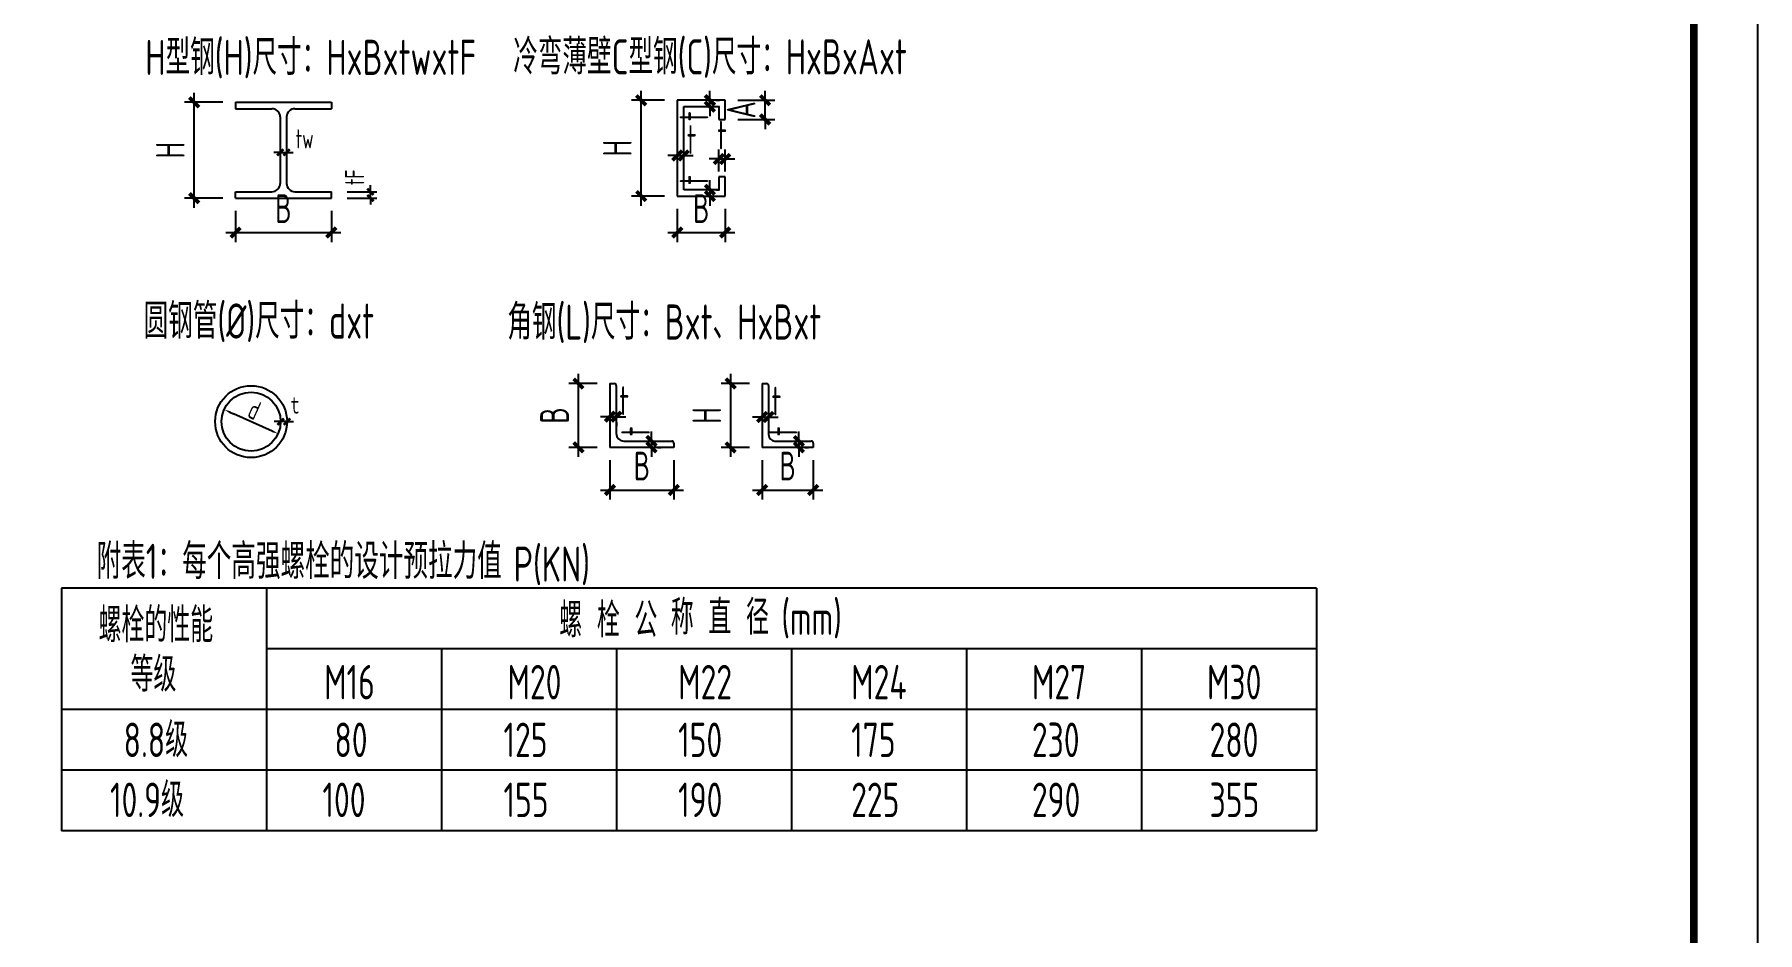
# Model space of a CAD drawing. Extents: x -2331248 to -1198620, y -977263 to -545844.
# Drawn here: x -2114348 to -2087371, y -751551 to -737493 of the extents above; entities that cross this region are included whole.
import ezdxf

# ---------------------------------------------------------------- set-up
doc = ezdxf.new("R2010")
doc.units = 0
doc.header["$LTSCALE"] = 1000
doc.header["$MEASUREMENT"] = 0
doc.layers.get('0').update_dxf_attribs({"linetype": 'CONTINUOUS'})
doc.layers.get('DEFPOINTS').update_dxf_attribs({"linetype": 'CONTINUOUS'})
for name, color, linetype in [('BORDER', 7, 'CONTINUOUS'), ('DIM', 3, 'CONTINUOUS'), ('Prof', 2, 'CONTINUOUS'), ('PUB_TITLE', 4, 'CONTINUOUS')]:
    doc.layers.add(name, color=color, linetype=linetype)
doc.styles.add('HZTXT', font='tssdeng.shx', dxfattribs={"width": 0.7, "bigfont": 'tssdchn.shx'})
doc.styles.add('TSSD_DIMENSION', font='Tssdeng.shx', dxfattribs={"width": 0.7, "bigfont": 'hztxt.shx'})
doc.styles.add('TSSD_REIN', font='Tssdeng.shx', dxfattribs={"width": 0.7, "bigfont": 'hztxt.shx'})
doc.dimstyles.new('TSSD_150_150', dxfattribs={"dimtxt": 450, "dimasz": 150, "dimexe": 150, "dimexo": 200, "dimgap": 150, "dimtad": 1, "dimdec": 0, "dimzin": 0, "dimdsep": 46, "dimtxsty": 'TSSD_DIMENSION', "dimblk": 'ARCHTICK', "dimblk1": 'ARCHTICK', "dimblk2": 'ARCHTICK', "dimsah": 1, "dimcen": 0, "dimdle": 150, "dimclrt": 7, "dimadec": 0, "dimazin": 0, "dimtfac": 1, "dimtdec": 0, "dimtix": 1, "dimtmove": 2, "dimatfit": 3, "dimldrblk": 'ARCHTICK', "dimfxl": 1, "dimtolj": 1, "dimtzin": 0, "dimarcsym": 0})

# ---------------------------------------------------------------- blocks, each defined once
blk = doc.blocks.new('_ARCHTICK')
at = {"color": 0, "linetype": 'ByBlock', "const_width": 0.4}
blk.add_lwpolyline([(-0.5, -0.5), (0.5, 0.5)], dxfattribs=at)
blk = doc.blocks.new('*D197')
at = {"layer": 'DEFPOINTS', "color": 0}
for p in [(-2111848, -738555), (-2111200, -738555), (-2111200, -740055)]:
    blk.add_point(p, dxfattribs=at)
at = {"layer": 'DIM', "color": 0, "lineweight": -2}
for p, q in [((-2111400, -738555), (-2111998, -738555)), ((-2111848, -740205), (-2111848, -738405)), ((-2111400, -740055), (-2111998, -740055))]:
    blk.add_line(p, q, dxfattribs=at)
at = {"layer": 'DIM', "color": 0, "lineweight": -2, "xscale": 150, "yscale": 150, "zscale": 150}
for p, rotation in [((-2111848, -738555), 90), ((-2111848, -740055), 270)]:
    blk.add_blockref('_ARCHTICK', p, dxfattribs=dict(at, rotation=rotation))
at = {"layer": 'DIM', "color": 7, "insert": (-2112223, -739305), "char_height": 450, "attachment_point": 5, "rotation": 90, "style": 'TSSD_DIMENSION'}
blk.add_mtext('\\A1;H', dxfattribs=at)
blk = doc.blocks.new('*D198')
at = {"layer": 'DEFPOINTS', "color": 0}
for p in [(-2111200, -740055), (-2109700, -740055), (-2109700, -740593)]:
    blk.add_point(p, dxfattribs=at)
at = {"layer": 'DIM', "color": 0, "lineweight": -2}
for p, q in [((-2111200, -740255), (-2111200, -740743)), ((-2109700, -740255), (-2109700, -740743)), ((-2111350, -740593), (-2109550, -740593))]:
    blk.add_line(p, q, dxfattribs=at)
at = {"layer": 'DIM', "color": 0, "lineweight": -2, "xscale": 150, "yscale": 150, "zscale": 150, "rotation": 180}
blk.add_blockref('_ARCHTICK', (-2111200, -740593), dxfattribs=at)
at = {"layer": 'DIM', "color": 0, "lineweight": -2, "xscale": 150, "yscale": 150, "zscale": 150}
blk.add_blockref('_ARCHTICK', (-2109700, -740593), dxfattribs=at)
at = {"layer": 'DIM', "color": 7, "insert": (-2110450, -740218), "char_height": 450, "attachment_point": 5, "style": 'TSSD_DIMENSION'}
blk.add_mtext('\\A1;B', dxfattribs=at)
blk = doc.blocks.new('*D199')
at = {"layer": 'DEFPOINTS', "color": 0}
for p in [(-2102485, -743857), (-2102485, -743957), (-2102379, -743957)]:
    blk.add_point(p, dxfattribs=at)
at = {"layer": 'DIM', "color": 0, "lineweight": -2}
for p, q in [((-2102379, -743857), (-2102379, -743707)), ((-2102379, -743857), (-2102379, -743957)), ((-2102379, -743957), (-2102379, -744107)), ((-2102285, -743857), (-2102229, -743857)), ((-2102285, -743957), (-2102229, -743957))]:
    blk.add_line(p, q, dxfattribs=at)
at = {"layer": 'DIM', "color": 0, "lineweight": -2, "xscale": 150, "yscale": 150, "zscale": 150}
for p, rotation in [((-2102379, -743857), 270), ((-2102379, -743957), 90)]:
    blk.add_blockref('_ARCHTICK', p, dxfattribs=dict(at, rotation=rotation))
at = {"layer": 'DIM', "color": 7, "insert": (-2102629, -743706), "char_height": 450, "attachment_point": 5, "rotation": 90, "style": 'TSSD_DIMENSION'}
blk.add_mtext('\\A1;t', dxfattribs=at)
blk = doc.blocks.new('*D200')
at = {"layer": 'DEFPOINTS', "color": 0}
for p in [(-2102955, -743957), (-2102155, -743957), (-2102155, -744624)]:
    blk.add_point(p, dxfattribs=at)
at = {"layer": 'DIM', "color": 0, "lineweight": -2}
for p, q in [((-2102955, -744157), (-2102955, -744774)), ((-2102155, -744157), (-2102155, -744774)), ((-2103105, -744624), (-2102005, -744624))]:
    blk.add_line(p, q, dxfattribs=at)
at = {"layer": 'DIM', "color": 0, "lineweight": -2, "xscale": 150, "yscale": 150, "zscale": 150, "rotation": 180}
blk.add_blockref('_ARCHTICK', (-2102955, -744624), dxfattribs=at)
at = {"layer": 'DIM', "color": 0, "lineweight": -2, "xscale": 150, "yscale": 150, "zscale": 150}
blk.add_blockref('_ARCHTICK', (-2102155, -744624), dxfattribs=at)
at = {"layer": 'DIM', "color": 7, "insert": (-2102555, -744249), "char_height": 450, "attachment_point": 5, "style": 'TSSD_DIMENSION'}
blk.add_mtext('\\A1;B', dxfattribs=at)
blk = doc.blocks.new('*D201')
at = {"layer": 'DEFPOINTS', "color": 0}
for p in [(-2102955, -743366), (-2102855, -743366), (-2102855, -743481)]:
    blk.add_point(p, dxfattribs=at)
at = {"layer": 'DIM', "color": 0, "lineweight": -2}
for p, q in [((-2102955, -743481), (-2103105, -743481)), ((-2102955, -743481), (-2102855, -743481)), ((-2102855, -743481), (-2102705, -743481)), ((-2102955, -743566), (-2102955, -743631)), ((-2102855, -743566), (-2102855, -743631))]:
    blk.add_line(p, q, dxfattribs=at)
at = {"layer": 'DIM', "color": 0, "lineweight": -2, "xscale": 150, "yscale": 150, "zscale": 150}
blk.add_blockref('_ARCHTICK', (-2102955, -743481), dxfattribs=at)
at = {"layer": 'DIM', "color": 0, "lineweight": -2, "xscale": 150, "yscale": 150, "zscale": 150, "rotation": 180}
blk.add_blockref('_ARCHTICK', (-2102855, -743481), dxfattribs=at)
at = {"layer": 'DIM', "color": 7, "insert": (-2102732, -743232), "char_height": 450, "attachment_point": 5, "style": 'TSSD_DIMENSION'}
blk.add_mtext('\\A1;t', dxfattribs=at)
blk = doc.blocks.new('*D202')
at = {"layer": 'DEFPOINTS', "color": 0}
for p in [(-2103448, -742957), (-2102955, -742957), (-2102955, -743957)]:
    blk.add_point(p, dxfattribs=at)
at = {"layer": 'DIM', "color": 0, "lineweight": -2}
for p, q in [((-2103155, -742957), (-2103598, -742957)), ((-2103448, -744107), (-2103448, -742807)), ((-2103155, -743957), (-2103598, -743957))]:
    blk.add_line(p, q, dxfattribs=at)
at = {"layer": 'DIM', "color": 0, "lineweight": -2, "xscale": 150, "yscale": 150, "zscale": 150}
for p, rotation in [((-2103448, -742957), 90), ((-2103448, -743957), 270)]:
    blk.add_blockref('_ARCHTICK', p, dxfattribs=dict(at, rotation=rotation))
at = {"layer": 'DIM', "color": 7, "insert": (-2103823, -743457), "char_height": 450, "attachment_point": 5, "rotation": 90, "style": 'TSSD_DIMENSION'}
blk.add_mtext('\\A1;H', dxfattribs=at)
blk = doc.blocks.new('*D203')
at = {"layer": 'DEFPOINTS', "color": 0}
for p in [(-2103534, -738523), (-2102909, -738523), (-2103534, -738823)]:
    blk.add_point(p, dxfattribs=at)
at = {"layer": 'DIM', "color": 0, "lineweight": -2}
for p, q in [((-2102909, -738523), (-2102909, -738373)), ((-2103334, -738523), (-2102759, -738523)), ((-2102909, -738823), (-2102909, -738523)), ((-2103334, -738823), (-2102759, -738823)), ((-2102909, -738823), (-2102909, -738973))]:
    blk.add_line(p, q, dxfattribs=at)
at = {"layer": 'DIM', "color": 0, "lineweight": -2, "xscale": 150, "yscale": 150, "zscale": 150}
for p, rotation in [((-2102909, -738523), 270), ((-2102909, -738823), 90)]:
    blk.add_blockref('_ARCHTICK', p, dxfattribs=dict(at, rotation=rotation))
at = {"layer": 'DIM', "color": 7, "insert": (-2103284, -738673), "char_height": 450, "attachment_point": 5, "rotation": 90, "style": 'TSSD_DIMENSION'}
blk.add_mtext('\\A1;A', dxfattribs=at)
blk = doc.blocks.new('*D204')
at = {"layer": 'DEFPOINTS', "color": 0}
for p in [(-2103534, -739442), (-2103634, -739836), (-2103534, -739836)]:
    blk.add_point(p, dxfattribs=at)
at = {"layer": 'DIM', "color": 0, "lineweight": -2}
for p, q in [((-2103634, -739442), (-2103784, -739442)), ((-2103634, -739636), (-2103634, -739292)), ((-2103634, -739442), (-2103534, -739442)), ((-2103534, -739636), (-2103534, -739292)), ((-2103534, -739442), (-2103384, -739442))]:
    blk.add_line(p, q, dxfattribs=at)
at = {"layer": 'DIM', "color": 0, "lineweight": -2, "xscale": 150, "yscale": 150, "zscale": 150}
blk.add_blockref('_ARCHTICK', (-2103634, -739442), dxfattribs=at)
at = {"layer": 'DIM', "color": 0, "lineweight": -2, "xscale": 150, "yscale": 150, "zscale": 150, "rotation": 180}
blk.add_blockref('_ARCHTICK', (-2103534, -739442), dxfattribs=at)
at = {"layer": 'DIM', "color": 7, "insert": (-2103584, -739067), "char_height": 450, "attachment_point": 5, "style": 'TSSD_DIMENSION'}
blk.add_mtext('\\A1;t', dxfattribs=at)
blk = doc.blocks.new('*D205')
at = {"layer": 'DEFPOINTS', "color": 0}
for p in [(-2104793, -743857), (-2104793, -743957), (-2104688, -743957)]:
    blk.add_point(p, dxfattribs=at)
at = {"layer": 'DIM', "color": 0, "lineweight": -2}
for p, q in [((-2104688, -743857), (-2104688, -743707)), ((-2104688, -743857), (-2104688, -743957)), ((-2104688, -743957), (-2104688, -744107)), ((-2104593, -743857), (-2104538, -743857)), ((-2104593, -743957), (-2104538, -743957))]:
    blk.add_line(p, q, dxfattribs=at)
at = {"layer": 'DIM', "color": 0, "lineweight": -2, "xscale": 150, "yscale": 150, "zscale": 150}
for p, rotation in [((-2104688, -743857), 270), ((-2104688, -743957), 90)]:
    blk.add_blockref('_ARCHTICK', p, dxfattribs=dict(at, rotation=rotation))
at = {"layer": 'DIM', "color": 7, "insert": (-2104938, -743706), "char_height": 450, "attachment_point": 5, "rotation": 90, "style": 'TSSD_DIMENSION'}
blk.add_mtext('\\A1;t', dxfattribs=at)
blk = doc.blocks.new('*D206')
at = {"layer": 'DEFPOINTS', "color": 0}
for p in [(-2105338, -743957), (-2104338, -743957), (-2104338, -744624)]:
    blk.add_point(p, dxfattribs=at)
at = {"layer": 'DIM', "color": 0, "lineweight": -2}
for p, q in [((-2105338, -744157), (-2105338, -744774)), ((-2104338, -744157), (-2104338, -744774)), ((-2105488, -744624), (-2104188, -744624))]:
    blk.add_line(p, q, dxfattribs=at)
at = {"layer": 'DIM', "color": 0, "lineweight": -2, "xscale": 150, "yscale": 150, "zscale": 150, "rotation": 180}
blk.add_blockref('_ARCHTICK', (-2105338, -744624), dxfattribs=at)
at = {"layer": 'DIM', "color": 0, "lineweight": -2, "xscale": 150, "yscale": 150, "zscale": 150}
blk.add_blockref('_ARCHTICK', (-2104338, -744624), dxfattribs=at)
at = {"layer": 'DIM', "color": 7, "insert": (-2104838, -744249), "char_height": 450, "attachment_point": 5, "style": 'TSSD_DIMENSION'}
blk.add_mtext('\\A1;B', dxfattribs=at)
blk = doc.blocks.new('*D207')
at = {"layer": 'DEFPOINTS', "color": 0}
for p in [(-2105338, -743360), (-2105238, -743360), (-2105238, -743476)]:
    blk.add_point(p, dxfattribs=at)
at = {"layer": 'DIM', "color": 0, "lineweight": -2}
for p, q in [((-2105338, -743476), (-2105488, -743476)), ((-2105338, -743476), (-2105238, -743476)), ((-2105238, -743476), (-2105088, -743476)), ((-2105338, -743560), (-2105338, -743626)), ((-2105238, -743560), (-2105238, -743626))]:
    blk.add_line(p, q, dxfattribs=at)
at = {"layer": 'DIM', "color": 0, "lineweight": -2, "xscale": 150, "yscale": 150, "zscale": 150}
blk.add_blockref('_ARCHTICK', (-2105338, -743476), dxfattribs=at)
at = {"layer": 'DIM', "color": 0, "lineweight": -2, "xscale": 150, "yscale": 150, "zscale": 150, "rotation": 180}
blk.add_blockref('_ARCHTICK', (-2105238, -743476), dxfattribs=at)
at = {"layer": 'DIM', "color": 7, "insert": (-2105116, -743226), "char_height": 450, "attachment_point": 5, "style": 'TSSD_DIMENSION'}
blk.add_mtext('\\A1;t', dxfattribs=at)
blk = doc.blocks.new('*D208')
at = {"layer": 'DEFPOINTS', "color": 0}
for p in [(-2105831, -742957), (-2105338, -742957), (-2105338, -743957)]:
    blk.add_point(p, dxfattribs=at)
at = {"layer": 'DIM', "color": 0, "lineweight": -2}
for p, q in [((-2105538, -742957), (-2105981, -742957)), ((-2105831, -744107), (-2105831, -742807)), ((-2105538, -743957), (-2105981, -743957))]:
    blk.add_line(p, q, dxfattribs=at)
at = {"layer": 'DIM', "color": 0, "lineweight": -2, "xscale": 150, "yscale": 150, "zscale": 150}
for p, rotation in [((-2105831, -742957), 90), ((-2105831, -743957), 270)]:
    blk.add_blockref('_ARCHTICK', p, dxfattribs=dict(at, rotation=rotation))
at = {"layer": 'DIM', "color": 7, "insert": (-2106206, -743457), "char_height": 450, "attachment_point": 5, "rotation": 90, "style": 'TSSD_DIMENSION'}
blk.add_mtext('\\A1;B', dxfattribs=at)
blk = doc.blocks.new('*D209')
at = {"layer": 'DEFPOINTS', "color": 0}
for p in [(-2104849, -738523), (-2104284, -738523), (-2104284, -740023)]:
    blk.add_point(p, dxfattribs=at)
at = {"layer": 'DIM', "color": 0, "lineweight": -2}
for p, q in [((-2104849, -740173), (-2104849, -738373)), ((-2104484, -738523), (-2104999, -738523)), ((-2104484, -740023), (-2104999, -740023))]:
    blk.add_line(p, q, dxfattribs=at)
at = {"layer": 'DIM', "color": 0, "lineweight": -2, "xscale": 150, "yscale": 150, "zscale": 150}
for p, rotation in [((-2104849, -738523), 90), ((-2104849, -740023), 270)]:
    blk.add_blockref('_ARCHTICK', p, dxfattribs=dict(at, rotation=rotation))
at = {"layer": 'DIM', "color": 7, "insert": (-2105224, -739273), "char_height": 450, "attachment_point": 5, "rotation": 90, "style": 'TSSD_DIMENSION'}
blk.add_mtext('\\A1;H', dxfattribs=at)
blk = doc.blocks.new('*D210')
at = {"layer": 'DEFPOINTS', "color": 0}
for p in [(-2104284, -739273), (-2104184, -739273), (-2104184, -739388)]:
    blk.add_point(p, dxfattribs=at)
at = {"layer": 'DIM', "color": 0, "lineweight": -2}
for p, q in [((-2104284, -739388), (-2104434, -739388)), ((-2104284, -739388), (-2104184, -739388)), ((-2104184, -739388), (-2104034, -739388)), ((-2104284, -739473), (-2104284, -739538)), ((-2104184, -739473), (-2104184, -739538))]:
    blk.add_line(p, q, dxfattribs=at)
at = {"layer": 'DIM', "color": 0, "lineweight": -2, "xscale": 150, "yscale": 150, "zscale": 150}
blk.add_blockref('_ARCHTICK', (-2104284, -739388), dxfattribs=at)
at = {"layer": 'DIM', "color": 0, "lineweight": -2, "xscale": 150, "yscale": 150, "zscale": 150, "rotation": 180}
blk.add_blockref('_ARCHTICK', (-2104184, -739388), dxfattribs=at)
at = {"layer": 'DIM', "color": 7, "insert": (-2104061, -739138), "char_height": 450, "attachment_point": 5, "style": 'TSSD_DIMENSION'}
blk.add_mtext('\\A1;t', dxfattribs=at)
blk = doc.blocks.new('*D211')
at = {"layer": 'DEFPOINTS', "color": 0}
for p in [(-2103878, -738523), (-2103878, -738623), (-2103773, -738523)]:
    blk.add_point(p, dxfattribs=at)
at = {"layer": 'DIM', "color": 0, "lineweight": -2}
for p, q in [((-2103773, -738523), (-2103773, -738373)), ((-2103773, -738623), (-2103773, -738523)), ((-2103773, -738623), (-2103773, -738773)), ((-2103678, -738523), (-2103623, -738523)), ((-2103678, -738623), (-2103623, -738623))]:
    blk.add_line(p, q, dxfattribs=at)
at = {"layer": 'DIM', "color": 0, "lineweight": -2, "xscale": 150, "yscale": 150, "zscale": 150}
for p, rotation in [((-2103773, -738523), 270), ((-2103773, -738623), 90)]:
    blk.add_blockref('_ARCHTICK', p, dxfattribs=dict(at, rotation=rotation))
at = {"layer": 'DIM', "color": 7, "insert": (-2104023, -738774), "char_height": 450, "attachment_point": 5, "rotation": 90, "style": 'TSSD_DIMENSION'}
blk.add_mtext('\\A1;t', dxfattribs=at)
blk = doc.blocks.new('*D212')
at = {"layer": 'DEFPOINTS', "color": 0}
for p in [(-2103878, -739923), (-2103878, -740023), (-2103773, -740023)]:
    blk.add_point(p, dxfattribs=at)
at = {"layer": 'DIM', "color": 0, "lineweight": -2}
for p, q in [((-2103773, -739923), (-2103773, -739773)), ((-2103773, -739923), (-2103773, -740023)), ((-2103678, -739923), (-2103623, -739923)), ((-2103773, -740023), (-2103773, -740173)), ((-2103678, -740023), (-2103623, -740023))]:
    blk.add_line(p, q, dxfattribs=at)
at = {"layer": 'DIM', "color": 0, "lineweight": -2, "xscale": 150, "yscale": 150, "zscale": 150}
for p, rotation in [((-2103773, -739923), 270), ((-2103773, -740023), 90)]:
    blk.add_blockref('_ARCHTICK', p, dxfattribs=dict(at, rotation=rotation))
at = {"layer": 'DIM', "color": 7, "insert": (-2104023, -739772), "char_height": 450, "attachment_point": 5, "rotation": 90, "style": 'TSSD_DIMENSION'}
blk.add_mtext('\\A1;t', dxfattribs=at)
blk = doc.blocks.new('*D213')
at = {"layer": 'DEFPOINTS', "color": 0}
for p in [(-2104284, -740023), (-2103534, -740023), (-2103534, -740593)]:
    blk.add_point(p, dxfattribs=at)
at = {"layer": 'DIM', "color": 0, "lineweight": -2}
for p, q in [((-2104284, -740223), (-2104284, -740743)), ((-2103534, -740223), (-2103534, -740743)), ((-2104434, -740593), (-2103384, -740593))]:
    blk.add_line(p, q, dxfattribs=at)
at = {"layer": 'DIM', "color": 0, "lineweight": -2, "xscale": 150, "yscale": 150, "zscale": 150, "rotation": 180}
blk.add_blockref('_ARCHTICK', (-2104284, -740593), dxfattribs=at)
at = {"layer": 'DIM', "color": 0, "lineweight": -2, "xscale": 150, "yscale": 150, "zscale": 150}
blk.add_blockref('_ARCHTICK', (-2103534, -740593), dxfattribs=at)
at = {"layer": 'DIM', "color": 7, "insert": (-2103909, -740218), "char_height": 450, "attachment_point": 5, "style": 'TSSD_DIMENSION'}
blk.add_mtext('\\A1;B', dxfattribs=at)

msp = doc.modelspace()

# ---------------------------------------------------------------- linework, layer by layer
for p, q in [((-2094273.9, -746161.3), (-2113926.9, -746161.3)), ((-2113926.9, -746161.3), (-2113926.9, -749958.5)), ((-2110716.7, -746161.3), (-2110716.7, -749958.5)), ((-2094273.9, -746161.3), (-2094273.9, -749958.5)), ((-2094273.9, -747110.6), (-2110716.7, -747110.6)), ((-2107976.6, -747110.6), (-2107976.6, -749958.5)), ((-2105236.4, -747110.6), (-2105236.4, -749958.5)), ((-2102496.3, -747110.6), (-2102496.3, -749958.5)), ((-2099756.1, -747110.6), (-2099756.1, -749958.5)), ((-2097016, -747110.6), (-2097016, -749958.5)), ((-2094273.9, -748059.9), (-2113926.9, -748059.9)), ((-2094273.9, -749009.2), (-2113926.9, -749009.2))]:
    msp.add_line(p, q)
at = {"layer": 'BORDER'}
msp.add_line((-2094273.9, -749958.5), (-2113926.9, -749958.5), dxfattribs=at)
at = {"layer": 'DIM'}
for p, q in [((-2110500, -739340), (-2110599.9, -739340)), ((-2110500, -739340), (-2110400, -739340)), ((-2110500, -739422.7), (-2110500, -739440)), ((-2110400, -739340), (-2110300, -739340)), ((-2110400, -739422.7), (-2110400, -739440)), ((-2109450.1, -739954.5), (-2108989.7, -739954.5)), ((-2109089.6, -739954.5), (-2109089.6, -739854.5)), ((-2109089.6, -740054.5), (-2109089.6, -739954.5)), ((-2109450.1, -740054.5), (-2108989.7, -740054.5)), ((-2109089.6, -740054.5), (-2109089.6, -740154.5)), ((-2111287.8, -743405.3), (-2111230.2, -743431.1)), ((-2110626.1, -743701.8), (-2111230.2, -743431.1)), ((-2110494.4, -743553.6), (-2110594.4, -743553.6)), ((-2110394.4, -743553.6), (-2110494.4, -743553.6)), ((-2110394.4, -743553.6), (-2110294.4, -743553.6))]:
    msp.add_line(p, q, dxfattribs=at)
for points in [[(-2111281, -743390.1), (-2111294.6, -743420.5), (-2111379.1, -743364.4)], [(-2110619.3, -743686.6), (-2110632.9, -743717), (-2110534.8, -743742.7)]]:
    msp.add_solid(points, dxfattribs=at)
at = {"layer": 'Prof'}
for p, q in [((-2111199.9, -738554.7), (-2111199.9, -738654.7)), ((-2111199.9, -738554.7), (-2109700, -738554.7)), ((-2111199.9, -738654.7), (-2110629.9, -738654.7)), ((-2110270, -738654.7), (-2109700, -738654.7)), ((-2109700, -738554.7), (-2109700, -738654.7)), ((-2104283.8, -738522.7), (-2104283.8, -740022.5)), ((-2103533.9, -738522.7), (-2104283.8, -738522.7)), ((-2104183.8, -739922.5), (-2104183.8, -738622.7)), ((-2104183.8, -738622.7), (-2103633.8, -738622.7)), ((-2103633.8, -738622.7), (-2103633.8, -738822.6)), ((-2103533.9, -738822.6), (-2103533.9, -738522.7)), ((-2110500, -738784.6), (-2110500, -739824.5)), ((-2110400, -738784.6), (-2110400, -739824.5)), ((-2103633.8, -738822.6), (-2103533.9, -738822.6)), ((-2103633.8, -739722.5), (-2103633.8, -739922.5)), ((-2103533.9, -739722.5), (-2103633.8, -739722.5)), ((-2103533.9, -740022.5), (-2103533.9, -739722.5)), ((-2111199.9, -740054.5), (-2111199.9, -739954.5)), ((-2111199.9, -739954.5), (-2110629.9, -739954.5)), ((-2110270, -739954.5), (-2109700, -739954.5)), ((-2109700, -740054.5), (-2109700, -739954.5)), ((-2103633.8, -739922.5), (-2104183.8, -739922.5)), ((-2111199.9, -740054.5), (-2109700, -740054.5)), ((-2104283.8, -740022.5), (-2103533.9, -740022.5)), ((-2105338.4, -742957), (-2105271.7, -742957)), ((-2105338.4, -742957), (-2105338.4, -743956.9)), ((-2102955, -742957), (-2102888.3, -742957)), ((-2102955, -742957), (-2102955, -743956.9)), ((-2105238.4, -742990.3), (-2105238.4, -743736.9)), ((-2102855, -742990.3), (-2102855, -743756.9)), ((-2104338.5, -743956.9), (-2105338.4, -743956.9)), ((-2105118.4, -743856.9), (-2104371.8, -743856.9)), ((-2104338.5, -743890.2), (-2104338.5, -743956.9)), ((-2102155.1, -743956.9), (-2102955, -743956.9)), ((-2102755, -743856.9), (-2102188.4, -743856.9)), ((-2102155.1, -743890.2), (-2102155.1, -743956.9))]:
    msp.add_line(p, q, dxfattribs=at)
for radius in [562.5, 462.6]:
    msp.add_circle((-2110956.9, -743553.6), radius, dxfattribs=at)
for centre, radius, start, end in [((-2110629.9, -738784.6), 130, 0, 90), ((-2110270, -738784.6), 130, 90, 180), ((-2110629.9, -739824.5), 130, 270, 0), ((-2110270, -739824.5), 130, 180, 270), ((-2105271.7, -742990.3), 33.3, 0, 90), ((-2102888.3, -742990.3), 33.3, 0, 90), ((-2105118.4, -743736.9), 120, 180, 270), ((-2102755, -743756.9), 100, 180, 270), ((-2104371.8, -743890.2), 33.3, 0, 90), ((-2102188.4, -743890.2), 33.3, 0, 90)]:
    msp.add_arc(centre, radius, start, end, dxfattribs=at)
at = {"layer": 'PUB_TITLE'}
msp.add_lwpolyline([(-2171470.5, -765608.1), (-2171470.5, -706208.1), (-2087370.5, -706208.1), (-2087370.5, -765608.1)], close=True, dxfattribs=at)
at = {"layer": 'PUB_TITLE', "const_width": 120}
msp.add_lwpolyline([(-2168970.5, -707208.1), (-2088370.5, -707208.1), (-2088370.5, -764608.1), (-2168970.5, -764608.1)], close=True, dxfattribs=at)

# ---------------------------------------------------------------- block references
at = {"layer": 'DIM', "xscale": 99.98999999999069, "yscale": 99.98999999999069, "zscale": 99.99}
for p in [(-2110500, -739340), (-2110494.4, -743553.6)]:
    msp.add_blockref('_ARCHTICK', p, dxfattribs=at)
for p, rotation in [((-2110400, -739340), 180), ((-2109089.6, -739954.5), 270), ((-2109089.6, -740054.5), 90), ((-2110394.4, -743553.6), 180)]:
    msp.add_blockref('_ARCHTICK', p, dxfattribs=dict(at, rotation=rotation))

# ---------------------------------------------------------------- texts
at = {"width": 0.7}
for s, height, style, p in [('H型钢(H)尺寸：HxBxt%%142w%%143xt%%142F', 550, 'TSSD_REIN', (-2112613.6, -738126.2)), ('冷弯薄壁C型钢(C)尺寸：HxBxAxt', 550, 'TSSD_REIN', (-2106852.5, -738118.5)), ('圆钢管(%%C)尺寸：dxt', 550, 'TSSD_REIN', (-2112639.7, -742254)), ('角钢(L)尺寸：Bxt、HxBxt', 550, 'TSSD_REIN', (-2106944.8, -742269)), ('附表1：每个高强螺栓的设计预拉力值', 550, 'TSSD_REIN', (-2113375, -746015.3)), ('P(KN)', 550, 'TSSD_REIN', (-2106846.1, -746059.4)), ('螺栓的性能', 539.95, 'HZTXT', (-2113345.5, -747006.9)), ('螺 栓 公', 539.95, 'HZTXT', (-2106131.9, -746929.8)), ('称 直 径', 539.95, 'HZTXT', (-2104385.2, -746888)), ('(mm)', 539.95, 'HZTXT', (-2102654.4, -746893.7)), ('等级', 539.95, 'HZTXT', (-2112844.7, -747779.9)), ('M16', 539.95, 'HZTXT', (-2109813.2, -747901.1)), ('M20', 539.95, 'HZTXT', (-2106942.2, -747901.1)), ('M22', 539.95, 'HZTXT', (-2104270.3, -747901.1)), ('M24', 539.95, 'HZTXT', (-2101561.5, -747901.1)), ('M27', 539.95, 'HZTXT', (-2098731.9, -747901.1)), ('M30', 539.95, 'HZTXT', (-2095989.8, -747901.1)), ('8.8级', 539.95, 'HZTXT', (-2112952.7, -748804.5)), ('80', 539.95, 'HZTXT', (-2109652.2, -748804.5)), ('125', 539.95, 'HZTXT', (-2107004.8, -748804.5)), ('150', 539.95, 'HZTXT', (-2104270.3, -748804.5)), ('175', 539.95, 'HZTXT', (-2101561.5, -748804.5)), ('230', 539.95, 'HZTXT', (-2098731.9, -748804.5)), ('280', 539.95, 'HZTXT', (-2095949.8, -748804.5)), ('10.9级', 539.95, 'HZTXT', (-2113165.5, -749743.5)), ('100', 539.95, 'HZTXT', (-2109839.3, -749743.5)), ('155', 539.95, 'HZTXT', (-2107004.8, -749743.5)), ('190', 539.95, 'HZTXT', (-2104270.3, -749743.5)), ('225', 539.95, 'HZTXT', (-2101561.5, -749743.5)), ('290', 539.95, 'HZTXT', (-2098731.9, -749743.5)), ('355', 539.95, 'HZTXT', (-2095949.8, -749743.5))]:
    msp.add_text(s, height=height, dxfattribs=dict(at, style=style)).set_placement(p)
at = {"layer": 'DIM', "style": 'TSSD_DIMENSION', "width": 0.7}
msp.add_text('t%%142w%%143', height=299.97, dxfattribs=at).set_placement((-2110258.9, -739275.8))
msp.add_text('t%%142F', height=299.97, rotation=90, dxfattribs=at).set_placement((-2109185.3, -739852.3))
at = {"layer": 'DIM', "insert": (-2110271.2, -743303.6), "char_height": 300, "attachment_point": 5, "style": 'TSSD_DIMENSION'}
msp.add_mtext('ｔ', dxfattribs=at)
at = {"layer": 'DIM', "color": 7, "insert": (-2110904.1, -743369.6), "char_height": 299.97, "attachment_point": 5, "rotation": 335.86598, "style": 'TSSD_DIMENSION'}
msp.add_mtext('\\A1;d', dxfattribs=at)

# ---------------------------------------------------------------- dimensions: what is measured, and where the dimension line sits
at = {"layer": 'DIM'}
for base, p1, p2, text, picture, middle in [((-2104849.3, -738522.7), (-2104283.8, -740022.5), (-2104283.8, -738522.7), 'H', '*D209', (-2105224.3, -739272.6)), ((-2102909.3, -738522.7), (-2103533.9, -738822.6), (-2103533.9, -738522.7), 'A', '*D203', (-2103284.3, -738672.7)), ((-2111848.3, -738554.7), (-2111199.9, -740054.5), (-2111199.9, -738554.7), 'H', '*D197', (-2112223.3, -739304.6)), ((-2105831, -742957), (-2105338.4, -743956.9), (-2105338.4, -742957), 'B', '*D208', (-2106206, -743456.9)), ((-2103447.6, -742957), (-2102955, -743956.9), (-2102955, -742957), 'H', '*D202', (-2103822.6, -743456.9))]:
    dim = msp.add_linear_dim(base=base, p1=p1, p2=p2, angle=90, text=text, dimstyle='TSSD_150_150', dxfattribs=at)
    dim.commit()
    dim.dimension.update_dxf_attribs({"geometry": picture, "text_midpoint": middle})
for base, p1, p2, angle, picture, middle in [((-2103772.7, -738522.7), (-2103878.5, -738622.7), (-2103878.5, -738522.7), 90, '*D211', (-2104022.7, -738773.5)), ((-2103772.7, -740022.5), (-2103878.5, -739922.5), (-2103878.5, -740022.5), 270, '*D212', (-2104022.7, -739771.7)), ((-2104687.7, -743956.9), (-2104793.5, -743856.9), (-2104793.5, -743956.9), 270, '*D205', (-2104937.6, -743706)), ((-2102379.1, -743956.9), (-2102484.9, -743856.9), (-2102484.9, -743956.9), 270, '*D199', (-2102629.1, -743706))]:
    dim = msp.add_linear_dim(base=base, p1=p1, p2=p2, angle=angle, text='t', dimstyle='TSSD_150_150', dxfattribs=at)
    dim.commit()
    dim.dimension.update_dxf_attribs({"geometry": picture, "text_midpoint": middle, "dimtype": 160})
for base, p1, p2, picture, middle in [((-2104183.8, -739388.4), (-2104283.8, -739272.6), (-2104183.8, -739272.6), '*D210', (-2104061, -739138.4)), ((-2105238.4, -743475.6), (-2105338.4, -743359.8), (-2105238.4, -743359.8), '*D207', (-2105115.6, -743225.7)), ((-2102855, -743481.5), (-2102955, -743365.7), (-2102855, -743365.7), '*D201', (-2102732.2, -743231.5))]:
    dim = msp.add_linear_dim(base=base, p1=p1, p2=p2, text='t', dimstyle='TSSD_150_150', dxfattribs=at)
    dim.commit()
    dim.dimension.update_dxf_attribs({"geometry": picture, "text_midpoint": middle, "dimtype": 160})
for base, p1, p2, text, picture, middle in [((-2103533.9, -739442.5), (-2103633.8, -739835.8), (-2103533.9, -739835.8), 't', '*D204', (-2103583.8, -739067.5)), ((-2109700, -740593.1), (-2111199.9, -740054.5), (-2109700, -740054.5), 'B', '*D198', (-2110450, -740218.1)), ((-2103533.9, -740593.1), (-2104283.8, -740022.5), (-2103533.9, -740022.5), 'B', '*D213', (-2103908.8, -740218.1)), ((-2104338.5, -744624), (-2105338.4, -743956.9), (-2104338.5, -743956.9), 'B', '*D206', (-2104838.4, -744249)), ((-2102155.1, -744624), (-2102955, -743956.9), (-2102155.1, -743956.9), 'B', '*D200', (-2102555, -744249))]:
    dim = msp.add_linear_dim(base=base, p1=p1, p2=p2, text=text, dimstyle='TSSD_150_150', dxfattribs=at)
    dim.commit()
    dim.dimension.update_dxf_attribs({"geometry": picture, "text_midpoint": middle})

doc.saveas('drawing.dxf')
